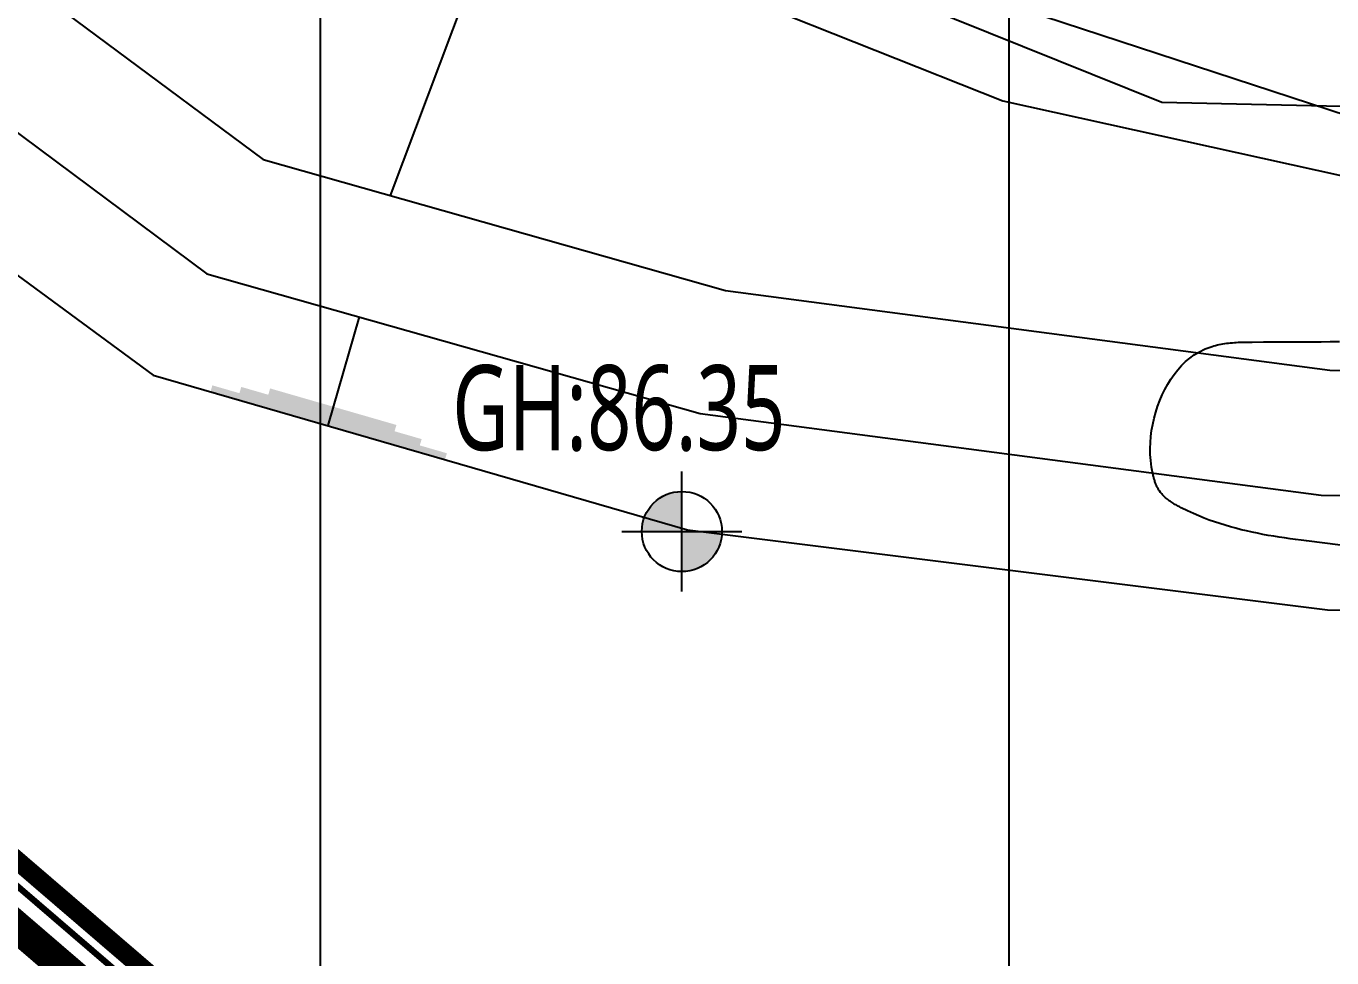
# Model space of a CAD drawing. Header units: millimetres. Extents: x 0 to 190005487, y 0 to 455456909.
# Drawn here: x 122968 to 143827, y 164891 to 179783 of the extents above; entities that cross this region are included whole.
import ezdxf
from ezdxf.enums import TextEntityAlignment as Align
from ezdxf.xclip import XClip

# ---------------------------------------------------------------- set-up
doc = ezdxf.new("R2010")
doc.units = ezdxf.units.MM
doc.header["$LTSCALE"] = 800
doc.header["$MEASUREMENT"] = 0
doc.header["$XCLIPFRAME"] = 0
for name, pattern in [('CEN', [62, 60, -1, 0, -1]), ('CENTER', [2, 1.25, -0.25, 0.25, -0.25]), ('XREF_BASE$0$PHANTOM', [63.5, 31.75, -6.35, 6.35, -6.35, 6.35, -6.35]), ('XREF_BASE$0$PHANTOMX2', [5, 2.5, -0.5, 0.5, -0.5, 0.5, -0.5])]:
    doc.linetypes.add(name, pattern=pattern)
doc.layers.get('0').update_dxf_attribs({"linetype": 'CONTINUOUS'})
doc.layers.get('Defpoints').update_dxf_attribs({"color": 153, "linetype": 'CONTINUOUS'})
for name, color, linetype in [('1-5CON', 30, 'CONTINUOUS'), ('1-HY', 8, 'CONTINUOUS'), ('1-ROAD', 1, 'CONTINUOUS'), ('1-물선', 5, 'CONTINUOUS'), ('1-지적선', 3, 'CONTINUOUS'), ('CE-SLOP-FILL', 1, 'CONTINUOUS'), ('CE_GH', 240, 'CONTINUOUS'), ('CEN', 1, 'CEN'), ('LSMD_CONT_LDREG_41500', 1, 'CONTINUOUS'), ('NR', 7, 'CONTINUOUS'), ('TEXT', 6, 'CONTINUOUS'), ('XREF_BASE$0$CE_PROPERTY LINE', 2, 'XREF_BASE$0$PHANTOM'), ('XREF_BASE$0$성토옹벽', 6, 'CONTINUOUS'), ('XREF_BASE$0$절토옹벽', 2, 'CONTINUOUS'), ('성토옹벽', 6, 'CONTINUOUS')]:
    doc.layers.add(name, color=color, linetype=linetype)
doc.layers.add('CE_GH_TEXT', color=2, linetype='CONTINUOUS', lineweight=20)
doc.styles.add('나눔고딕N', font='NanumGothic.ttf')

# ---------------------------------------------------------------- blocks, each defined once
blk = doc.blocks.new('G$C940A8A8A')
at = {"layer": 'LSMD_CONT_LDREG_41500', "color": 1, "linetype": 'Continuous', "const_width": 300, "flags": 128}
blk.add_lwpolyline([(142885, 66413), (152606, 122087), (144785, 119579), (143421, 121130), (137727, 124230), (130217, 126970), (123087, 133510), (108147, 137630), (87787, 140640), (75957, 139800), (74927, 144400), (66787, 156160), (47607, 165750), (36878, 161359), (29518, 161359), (25251, 162513), (21834, 161660), (14411, 163566), (13684, 162297), (13684, 140689), (13684, 131660)], dxfattribs=at)
blk = doc.blocks.new('현황측량 지적')
at = {"layer": '1-5CON', "color": 8, "linetype": 'Continuous', "elevation": 85000}
blk.add_lwpolyline([(15017, 12643), (14476, 12709), (14389, 12721), (14301, 12732), (14214, 12744), (14127, 12757), (14039, 12770), (13952, 12784), (13865, 12799), (13779, 12815), (13692, 12832), (13606, 12850), (13519, 12869), (13433, 12889), (13348, 12911), (13262, 12934), (13177, 12959), (13092, 12986), (13008, 13014), (12923, 13044), (12839, 13076), (12756, 13110), (12673, 13146), (12573, 13192), (12474, 13241), (12458, 13250), (12441, 13258), (12424, 13267), (12408, 13276), (12392, 13285), (12375, 13294), (12359, 13303), (12344, 13313), (12328, 13322), (12313, 13332), (12298, 13343), (12283, 13353), (12268, 13364), (12254, 13375), (12240, 13386), (12226, 13398), (12213, 13409), (12201, 13422), (12188, 13434), (12176, 13447), (12165, 13460), (12146, 13485), (12128, 13510), (12120, 13521), (12113, 13533), (12106, 13545), (12100, 13557), (12093, 13569), (12087, 13581), (12081, 13594), (12076, 13607), (12070, 13619), (12065, 13633), (12060, 13646), (12056, 13659), (12051, 13673), (12047, 13686), (12043, 13700), (12039, 13714), (12035, 13728), (12032, 13742), (12029, 13756), (12025, 13770), (12022, 13784), (12001, 13888), (11987, 13995), (11981, 14089), (11979, 14185), (11982, 14281), (11990, 14379), (12002, 14476), (12020, 14573), (12041, 14670), (12067, 14765), (12098, 14860), (12132, 14952), (12171, 15042), (12214, 15129), (12260, 15214), (12310, 15295), (12364, 15372), (12421, 15444), (12482, 15512), (12546, 15575), (12613, 15632), (12684, 15683), (12757, 15728), (12860, 15779), (12968, 15817), (12996, 15826), (13025, 15834), (13054, 15842), (13083, 15848), (13112, 15854), (13142, 15860), (13172, 15865), (13202, 15869), (13232, 15872), (13263, 15876), (13294, 15878), (13324, 15881), (13355, 15882), (13386, 15884), (13418, 15885), (13449, 15886), (13480, 15887), (13512, 15887), (13543, 15888), (13574, 15888), (13606, 15888), (13788, 15889), (13968, 15890), (14117, 15891), (14266, 15891), (14414, 15892), (14561, 15893), (14708, 15894), (14855, 15895), (15001, 15896)], dxfattribs=at)
at = {"layer": '1-HY'}
for points in [[(-43917, 47457), (-41468, 44532), (-38975, 40234), (-37300, 36882), (-32258, 31898), (-30465, 30918), (-28396, 30253), (-18945, 29382), (-12105, 27395), (-9265, 26096), (-7075, 26366), (-410, 23604), (5545, 21369), (9625, 19742), (15461, 18456)], [(-9232, 19250), (-3947, 15360), (4590, 12888), (14814, 11611), (29668, 11486), (43871, 11222), (58268, 11764)]]:
    blk.add_lwpolyline(points, dxfattribs=at)
at = {"layer": '1-ROAD'}
blk.add_lwpolyline([(-35623, 37377), (-31405, 32869), (-29779, 31530), (-25245, 31316), (-18746, 30264), (-12431, 29244), (-6879, 27567), (-24, 24752), (5901, 22373), (10283, 21097), (15144, 19504), (22191, 18912), (32627, 18699), (39042, 18788), (47477, 19460), (55607, 20845), (61143, 21883), (70770, 23734), (84097, 26428), (93284, 28806)], dxfattribs=at)
at = {"layer": '1-물선'}
for points in [[(-44527, 46069), (-43510, 45567), (-38516, 37084), (-35029, 32049), (-31930, 29077), (-28261, 28084), (-22622, 27049), (-17451, 26111), (-13244, 25122), (-7187, 22521), (-2191, 18804), (5198, 16710), (14848, 15440), (29384, 15349), (43509, 15220), (57330, 16577), (70112, 18974), (84062, 21418), (91786, 23556), (98779, 25841), (104280, 27429), (115356, 29359), (128526, 28969), (137832, 28498)], [(-44934, 45628), (-45234, 44552), (-40202, 36006), (-36558, 30745), (-32946, 27280), (-28703, 26132), (-22981, 25082), (-17858, 24152), (-13872, 23215), (-8192, 20776), (-3090, 16980), (4793, 14746), (14711, 13441), (29368, 13349), (43598, 13219), (57613, 14595), (70469, 17006), (84407, 19448), (91500, 21171), (99401, 23893), (104968, 25394), (115413, 27185), (131532, 26112), (138208, 25817)]]:
    blk.add_lwpolyline(points, dxfattribs=at)
at = {"layer": '1-지적선', "color": 8}
blk.add_polyline3d([(164646, 36999, 0), (159471, 37047, 0), (133715, 33447, 0), (111993, 34195, 0), (72168, 23245, 0), (37249, 19155, 0), (12164, 19719, 0), (-6679, 27296, 0), (-31371, 32014, 0), (-38601, 39563, 0), (-42798, 49546, 0), (-42034, 50172, 0), (-37419, 53960, 0), (-35300, 55700, 0), (-25832, 58666, 0)], dxfattribs=at)
at = {"layer": 'NR', "color": 8, "linetype": 'Continuous'}
for p, q in [((-157, 18228), (1581, 22857)), ((-654, 16290), (-1158, 14552))]:
    blk.add_line(p, q, dxfattribs=at)
for points in [[(715, 14010), (-3031, 15095), (745, 14111), (-3001, 15196)], [(312, 14236), (-2569, 15070), (342, 14337), (-2540, 15171)], [(-91, 14462), (-2108, 15046), (-61, 14563), (-2079, 15147)]]:
    blk.add_solid(points, dxfattribs=at)
at = {"rotation": 14.62512504690287}
blk.add_blockref('G$C940A8A8A', (-38193, -154447), dxfattribs=at)
blk = doc.blocks.new('대지현황레벨1')
at = {"layer": 'Defpoints', "color": 6}
blk.add_lwpolyline([(83289, -54110), (78638, 2214), (71704, -2187), (69992, -1031), (63700, 531), (55741, 1286), (47191, 5814), (31695, 6028), (11235, 3800), (0, 0), (-2158, 4191), (-13004, 13515), (-33984, 17951)], dxfattribs=at)
blk = doc.blocks.new('A$C61401735')
at = {"layer": 'CE-SLOP-FILL', "color": 251, "linetype": 'ByBlock', "flags": 128}
blk.add_lwpolyline([(144048, 136424), (143560, 142330), (136626, 137929), (134914, 139085), (128622, 140647), (120664, 141402), (112113, 145930), (96617, 146144), (76157, 143916), (64922, 140116), (62764, 144307), (51919, 153630), (30939, 158067), (16778, 147441), (12496, 138580), (8170, 126494), (4443, 125252), (6722, 116516)], dxfattribs=at)
blk = doc.blocks.new('A$C53055D6E')
at = {"layer": 'XREF_BASE$0$CE_PROPERTY LINE', "color": 8, "linetype": 'XREF_BASE$0$PHANTOMX2', "ltscale": 3, "flags": 128}
blk.add_lwpolyline([(24653, 158067), (15380, 151109), (8259, 149251), (3838, 149290), (748, 147602), (-6916, 147572), (-7299, 146160), (-1843, 125252), (436, 116516), (2171, 109870), (5326, 104706), (5798, 96717), (3940, 88655), (43, 76541), (81, 64279), (3722, 52297), (8342, 45951), (24954, 35648), (27528, 32946), (33205, 26984), (45785, 19196), (55262, 14961), (63842, 9900), (67943, 799), (71065, 403), (74495, 0), (71416, 11497), (72509, 16027), (80907, 20283), (84381, 29814), (86654, 26118), (86417, 19281), (94182, 16961), (94474, 13223), (94701, 13128), (143072, 50641), (145797, 73715), (141926, 86006), (137274, 142330), (130340, 137929), (128629, 139085), (122336, 140647), (114378, 141402), (105827, 145930), (90331, 146144), (69871, 143916), (58636, 140116), (56478, 144307), (45633, 153630)], close=True, dxfattribs=at)
at = {"layer": '성토옹벽', "color": 4, "linetype": 'Continuous', "ltscale": 10, "const_width": 100, "flags": 128}
blk.add_lwpolyline([(55628, 144636), (45495, 153353), (24724, 157745), (15091, 150517), (8341, 148908), (803, 147102), (-6147, 145447), (-6595, 145340), (-1228, 124843)], dxfattribs=at)
at = {"layer": '성토옹벽', "color": 4, "linetype": 'CENTER', "ltscale": 100, "const_width": 500, "flags": 128}
blk.add_lwpolyline([(55302, 144257), (45267, 152890), (24842, 157209), (15312, 150058), (8457, 148427), (858, 146602), (-5991, 144975), (-5991, 144975), (-744, 124969)], dxfattribs=at)
blk = doc.blocks.new('XREF_BASE$0$A$C5E376D50')
at = {"layer": 'Defpoints', "linetype": 'Continuous', "flags": 128}
blk.add_lwpolyline([(359200, 258788), (354548, 315113), (347614, 310711), (345903, 311867), (339610, 313429), (331652, 314184), (323101, 318712), (307605, 318926), (287145, 316698), (275910, 312898), (273752, 317089), (262907, 326413), (241927, 330849), (227766, 320223), (223487, 311370)], dxfattribs=at)
blk = doc.blocks.new('XREF_BASE$0$A$C3CBC0631')
at = {"layer": 'XREF_BASE$0$CE_PROPERTY LINE', "color": 8, "linetype": 'XREF_BASE$0$PHANTOMX2', "ltscale": 3, "flags": 128}
blk.add_lwpolyline([(24653, 158067), (15380, 151109), (8259, 149251), (3838, 149290), (748, 147602), (-6916, 147572), (-7299, 146160), (-1843, 125252), (436, 116516), (2171, 109870), (5326, 104706), (5798, 96717), (3940, 88655), (43, 76542), (81, 64279), (3722, 52297), (8342, 45951), (24954, 35648), (27528, 32946), (33205, 26984), (45785, 19196), (55262, 14961), (63842, 9900), (67943, 799), (71065, 403), (74495, 0), (71416, 11497), (72509, 16027), (80907, 20283), (84381, 29814), (86654, 26118), (86417, 19281), (94182, 16961), (94474, 13223), (94701, 13128), (143072, 50641), (145797, 73715), (141926, 86006), (137274, 142330), (130340, 137929), (128629, 139085), (122336, 140647), (114378, 141402), (105828, 145930), (90331, 146144), (69871, 143916), (58636, 140116), (56478, 144307), (45633, 153630)], close=True, dxfattribs=at)
at = {"layer": 'XREF_BASE$0$절토옹벽', "color": 8, "linetype": 'ByBlock', "ltscale": 5, "const_width": 100, "flags": 128}
blk.add_lwpolyline([(55628, 144636), (45495, 153353), (24724, 157745), (15091, 150517), (8375, 148764), (803, 147102), (-6578, 145344), (-6578, 145344), (-1228, 124843)], dxfattribs=at)
at = {"layer": 'XREF_BASE$0$절토옹벽', "color": 253, "const_width": 500, "flags": 128}
blk.add_lwpolyline([(55302, 144257), (45267, 152890), (24842, 157209), (15312, 150058), (8492, 148278), (858, 146602), (-5992, 144975), (-5992, 144975), (-744, 124969)], dxfattribs=at)
blk = doc.blocks.new('A$C22D04AE8')
at = {"layer": 'CE_GH'}
h = blk.add_hatch(color=256, dxfattribs=at)
h.paths.add_polyline_path([(0, 0), (0, 800, 0.414214), (-800, 0)])
h.paths.add_polyline_path([(800, 0), (0, 0), (0, -800, 0.414214)])
for points in [[(0, -1200), (0, 1200)], [(-1200, 0), (1200, 0)]]:
    blk.add_lwpolyline(points, dxfattribs=at)
blk.add_circle((0, 0), 800, dxfattribs=at)
blk = doc.blocks.new('G$CBD6C6888')
at = {"layer": 'CE_GH', "linetype": 'ByBlock', "xscale": 0.8, "yscale": 0.8, "zscale": 0.8}
blk.add_blockref('A$C22D04AE8', (112268, 162647), dxfattribs=at)
at = {"layer": 'CE_GH_TEXT', "color": 2, "lineweight": 20, "style": '나눔고딕N', "width": 0.7}
blk.add_text('GH:86.35', height=1360, dxfattribs=at).set_placement((108599, 164627), align=Align.MIDDLE_LEFT)

msp = doc.modelspace()

# ---------------------------------------------------------------- linework, layer by layer
at = {"layer": 'CEN'}
for p, q in [((127672.1, 62488.1), (127672.1, 195988.1)), ((138672.1, 62488.1), (138672.1, 195988.1))]:
    msp.add_line(p, q, dxfattribs=at)

# ---------------------------------------------------------------- block references
ref = msp.add_blockref('현황측량 지적', (128944.9, 158844.9))
XClip(ref).set_block_clipping_path([(-120941.079460036, -150848.0068536659), (162857.5363889819, 70751.9931463341)])
msp.add_blockref('G$CBD6C6888', (21175.8, 9057.8))
ref = msp.add_blockref('XREF_BASE$0$A$C5E376D50', (-146978, -154052.4))
XClip(ref).set_block_clipping_path([(154965.4345864058, 162053.3751671459), (438965.4345861674, 383653.3751671459)])
at = {"layer": 'CE-SLOP-FILL', "linetype": 'ByBlock'}
msp.add_blockref('A$C61401735', (64026.8, 18731), dxfattribs=at)
at = {"layer": 'TEXT'}
msp.add_blockref('대지현황레벨1', (128949.2, 158846.8), dxfattribs=at)
at = {"layer": 'XREF_BASE$0$성토옹벽'}
msp.add_blockref('XREF_BASE$0$A$C3CBC0631', (70312.8, 18724.5), dxfattribs=at)
at = {"layer": '성토옹벽', "linetype": 'ByBlock'}
msp.add_blockref('A$C53055D6E', (70312.8, 18724.5), dxfattribs=at)

doc.saveas('drawing.dxf')
